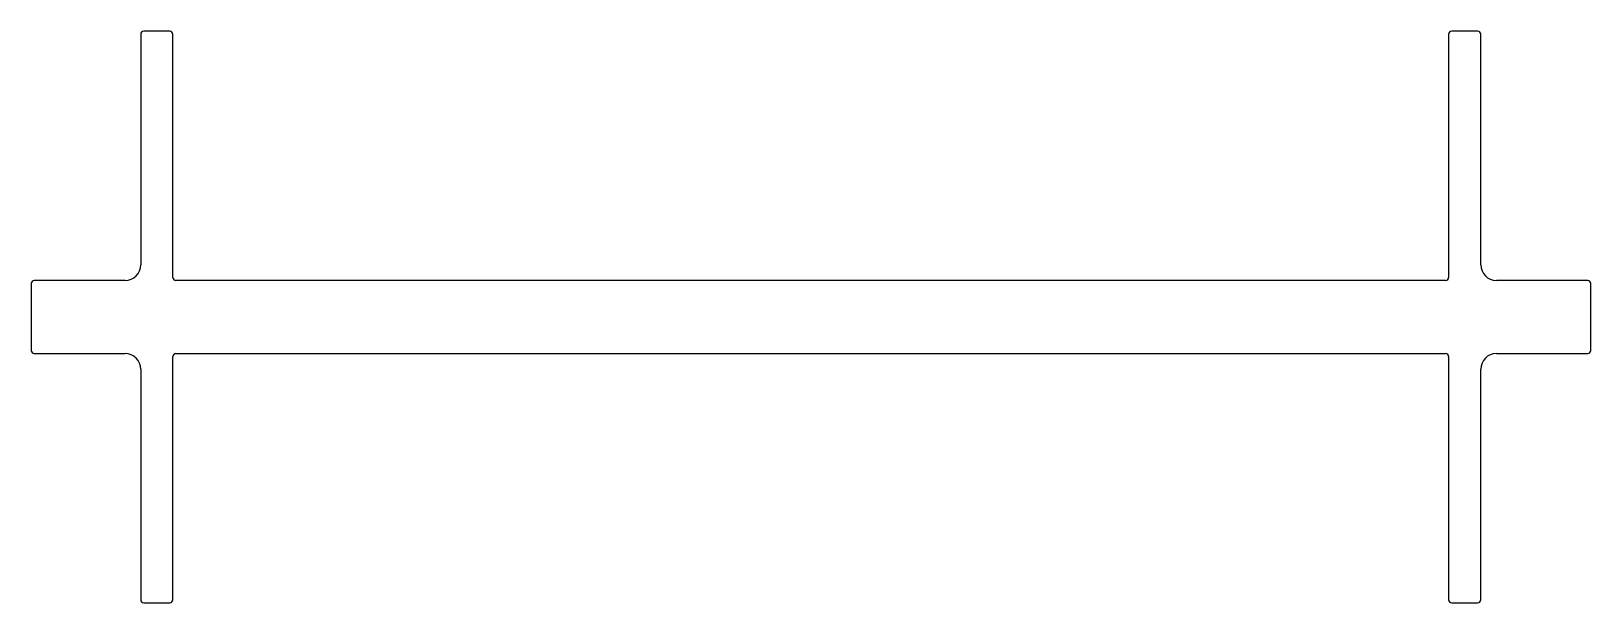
# Model space of a CAD drawing. Extents: x -102 to 101, y 10 to 85.
import ezdxf

# ---------------------------------------------------------------- set-up
doc = ezdxf.new("R2010")
doc.units = 0
doc.layers.get('0').update_dxf_attribs({"linetype": 'CONTINUOUS'})

msp = doc.modelspace()

# ---------------------------------------------------------------- linework, layer by layer
at = {"linetype": 'CONTINUOUS'}
for p, q in [((-87.46, 84.43), (-87.46, 54.4)), ((-83.67, 84.83), (-87.05, 84.83)), ((-83.27, 52.77), (-83.27, 84.43)), ((82.94, 84.43), (82.94, 52.77)), ((86.73, 84.83), (83.35, 84.83)), ((87.13, 54.4), (87.13, 84.43)), ((-101.73, 51.96), (-101.73, 43.25)), ((-89.49, 52.37), (-101.32, 52.37)), ((82.54, 52.37), (-82.86, 52.37)), ((101.07, 52.37), (89.17, 52.37)), ((101.47, 43.25), (101.47, 51.96)), ((-101.32, 42.84), (-89.49, 42.84)), ((-82.86, 42.84), (82.54, 42.84)), ((89.17, 42.84), (101.07, 42.84)), ((-87.46, 40.81), (-87.46, 10.78)), ((-83.27, 10.78), (-83.27, 42.44)), ((82.94, 42.44), (82.94, 10.78)), ((87.13, 10.78), (87.13, 40.81)), ((-87.05, 10.38), (-83.67, 10.38)), ((83.35, 10.38), (86.73, 10.38))]:
    msp.add_line(p, q, dxfattribs=at)
for centre, radius, start, end in [((-87.05, 84.43), 0.406, 90, 180), ((-83.67, 84.43), 0.406, 360, 90), ((83.35, 84.43), 0.406, 90, 180), ((86.73, 84.43), 0.406, 360, 90), ((-89.49, 54.4), 2.03, 270, 360), ((89.17, 54.4), 2.03, 180, 270), ((-101.32, 51.96), 0.406, 90, 180), ((-82.86, 52.77), 0.406, 180, 270), ((82.54, 52.77), 0.406, 270, 0), ((101.07, 51.96), 0.406, 360, 90), ((-101.32, 43.25), 0.406, 180, 270), ((-89.49, 40.81), 2.03, 0, 90), ((-82.86, 42.44), 0.406, 90, 180), ((82.54, 42.44), 0.406, 360, 90), ((89.17, 40.81), 2.03, 90, 180), ((101.07, 43.25), 0.406, 270, 0), ((-87.05, 10.78), 0.406, 180, 270), ((-83.67, 10.78), 0.406, 270, 0), ((83.35, 10.78), 0.406, 180, 270), ((86.73, 10.78), 0.406, 270, 0)]:
    msp.add_arc(centre, radius, start, end, dxfattribs=at)

doc.saveas('drawing.dxf')
